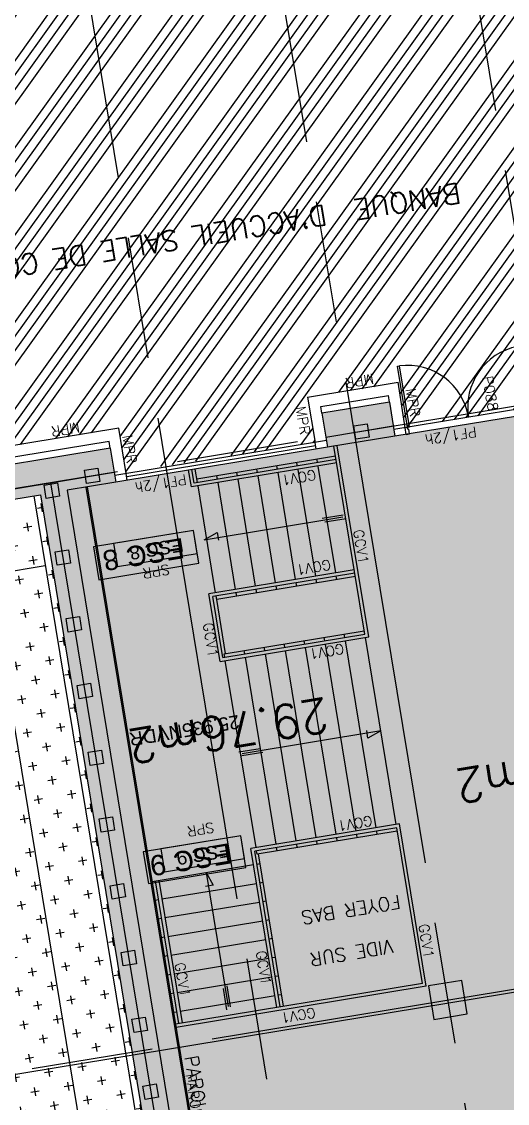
# Model space of a CAD drawing. Header units: millimetres. Extents: x 33240 to 33395, y 51607 to 51720.
# Drawn here: x 33282.81 to 33290, y 51651 to 51666.98 of the extents above; entities that cross this region are included whole.
import ezdxf
from ezdxf.enums import TextEntityAlignment as Align

# ---------------------------------------------------------------- set-up
doc = ezdxf.new("R2010")
doc.units = ezdxf.units.MM
doc.header["$LTSCALE"] = 0.3
doc.header["$MEASUREMENT"] = 0
doc.linetypes.add('ACAD_ISO04W100', pattern=[30, 24, -3, 0, -3])
doc.linetypes.add('ACAD_ISO08W100', pattern=[36, 24, -3, 6, -3])
doc.layers.get('0').update_dxf_attribs({"linetype": 'CONTINUOUS'})
for name, color, linetype in [('00-TRAMES-BAT', 7, 'ACAD_ISO08W100'), ('01-TREMIE-ESCAL-ASC', 4, 'CONTINUOUS'), ('02-MURS-PORTEUR', 1, 'CONTINUOUS'), ('02-MURS-POTEAU', 6, 'CONTINUOUS'), ('04-CLOISONS', 2, 'CONTINUOUS'), ('05-MEN-INT', 4, 'CONTINUOUS'), ('05-MEN-INT-NUM', 62, 'CONTINUOUS'), ('07-REVT-SOL', 8, 'CONTINUOUS'), ('07-REVT.PIERRE', 21, 'CONTINUOUS'), ('10-ANN-ALTITUDE', 152, 'CONTINUOUS'), ('10-ANN-NOMENCLATURE', 3, 'CONTINUOUS'), ('10-ANN-NOMPIECE', 3, 'CONTINUOUS'), ('10-ANN-REPCOUPE', 1, 'CONTINUOUS'), ('10-ANN-SURF', 62, 'CONTINUOUS'), ('10-ANN-TEXTE', 3, 'CONTINUOUS'), ('10-ANN-TEXTE-MEUBLE', 3, 'CONTINUOUS'), ('11-RES-ELECTRICITE', 71, 'CONTINUOUS'), ('11-RES-ISOL-FEU', 2, 'CONTINUOUS'), ('14-HACH-MURS', 253, 'CONTINUOUS'), ('14-HACH-POTEAU', 251, 'CONTINUOUS'), ('15-PLAF-TECHN-TEMPORAIRE', 113, 'CONTINUOUS')]:
    doc.layers.add(name, color=color, linetype=linetype)
doc.styles.add('ANN', font='romans.shx')
doc.styles.add('NDP', font='ARIAL.TTF')
doc.styles.add('NIV', font='ARIAL.TTF', dxfattribs={"height": 0.2})
doc.styles.add('SURF', font='romans.shx', dxfattribs={"height": 0.5})

# ---------------------------------------------------------------- blocks, each defined once
blk = doc.blocks.new('5DP18')
for p, q in [((0.035, -0.03), (0.035, 0.915)), ((0.035, 0.915), (0.065, 0.915)), ((0.065, 0), (0.065, 0.915)), ((1.835, 0), (1.835, 0.915)), ((1.865, 0.915), (1.835, 0.915)), ((1.865, -0.03), (1.865, 0.915)), ((0, -0.1), (0, 0)), ((0, 0), (0.065, 0)), ((1.9, 0), (1.835, 0)), ((1.9, -0.1), (1.9, 0)), ((0, -0.1), (0.05, -0.1)), ((0.035, -0.03), (0.05, -0.03)), ((0.05, -0.1), (0.05, -0.03)), ((1.85, -0.1), (1.85, -0.03)), ((1.865, -0.03), (1.85, -0.03)), ((1.9, -0.1), (1.85, -0.1))]:
    blk.add_line(p, q)
for centre, start, end in [((0.035, 0), 0, 88.1221), ((1.865, 0), 91.8779, 180)]:
    blk.add_arc(centre, 0.915, start, end)
blk = doc.blocks.new('CARRE2')
blk.add_hatch(color=256).paths.add_polyline_path([(-0.1, 0.1), (0.1, 0.1), (0.1, -0.1), (-0.1, -0.1)])
blk.add_lwpolyline([(-0.1, 0.1), (0.1, 0.1), (0.1, -0.1), (-0.1, -0.1)], close=True)

msp = doc.modelspace()

# ---------------------------------------------------------------- hatches: boundary and pattern name
at = {"layer": '07-REVT-SOL'}
h = msp.add_hatch(dxfattribs=at)
h.set_pattern_fill('ANSI34', color=256, style=0)
h.set_pattern_definition([(234.3505737, (57752.873, 108291.1774), (0.609448717, -0.4371181325), []), (234.3505737, (57752.69855, 108291.1487), (0.609448717, -0.4371181325), []), (234.3505737, (57752.5241, 108291.12), (0.609448717, -0.4371181325), []), (234.3505737, (57752.3497, 108291.09124), (0.609448717, -0.4371181325), [])])
h.paths.add_polyline_path([(33309.5314, 51685.8588), (33309.227, 51686.3339), (33308.7901, 51686.9168), (33308.2417, 51687.5322), (33307.7231, 51688.0157), (33307.1703, 51688.4635), (33306.6491, 51688.8373), (33306.1684, 51689.1099), (33305.6057, 51689.375), (33304.8593, 51689.5906), (33304.3981, 51689.6614), (33304.0875, 51689.6801), (33303.4661, 51689.653), (33302.8229, 51689.5078), (33302.2165, 51689.3237), (33301.8431, 51689.1436), (33301.2325, 51688.7418), (33301.0441, 51688.5546), (33300.8119, 51688.2317), (33300.636, 51687.875), (33300.5145, 51687.359), (33300.505, 51686.6688), (33300.5777, 51685.9763), (33300.7416, 51685.2753), (33300.9406, 51684.7213), (33301.0157, 51684.5876), (33307.3638, 51673.1728), (33307.5551, 51673.4027), (33307.8762, 51673.8025), (33308.1163, 51674.1181), (33308.411, 51674.5325), (33308.7556, 51675.0512), (33309.048, 51675.5283), (33309.3762, 51676.1097), (33309.5889, 51676.5207), (33309.7607, 51676.8698), (33310.0204, 51677.4522), (33310.2137, 51677.9361), (33310.3288, 51678.2748), (33310.4454, 51678.6692), (33310.6648, 51679.6374), (33310.76, 51680.4082), (33310.7988, 51681.1264), (33310.7886, 51681.6572), (33311.6353, 51681.6308), (33311.6077, 51680.7216), (33311.5149, 51679.9648), (33311.413, 51679.3793), (33311.2805, 51678.8426), (33311.0938, 51678.2397), (33310.6536, 51677.1452), (33310.0752, 51675.9925), (33309.4154, 51674.8904), (33308.8726, 51674.099), (33308.2849, 51673.3459), (33307.8733, 51672.8629), (33307.228, 51672.1682), (33306.3132, 51671.3076), (33305.9865, 51671.0325), (33305.8529, 51670.9201), (33304.975, 51670.2548), (33303.8087, 51669.4948), (33303.0073, 51669.0533), (33301.8018, 51668.4879), (33300.9566, 51668.032), (33299.3651, 51667.685), (33298.3344, 51667.4599), (33297.6468, 51667.3707), (33296.7824, 51667.2899), (33295.9203, 51667.253), (33295.2266, 51667.2152), (33294.1119, 51667.2875), (33293.3748, 51667.4449), (33292.5369, 51667.5422), (33291.7914, 51667.7628), (33290.9562, 51668.1367), (33290.4698, 51668.2741), (33289.8201, 51668.6138), (33289.1999, 51669.0055), (33288.3839, 51669.5907), (33287.876, 51669.955), (33287.2211, 51670.7667), (33274.7777, 51668.6362), (33276.256, 51659.6586), (33284.2497, 51660.9749), (33284.3561, 51660.329), (33287.1543, 51660.7657), (33287.0441, 51661.435), (33288.3848, 51661.6423), (33288.4866, 51660.9834), (33292.2493, 51661.603), (33292.1421, 51662.2745), (33293.3262, 51662.4694), (33294.2159, 51657.0657), (33297.0273, 51657.8411), (33296.5137, 51662.3558), (33296.1876, 51662.9406), (33297.1941, 51663.1064), (33297.3208, 51662.3368), (33297.3071, 51662.3342), (33297.2354, 51662.0285), (33297.1718, 51661.7039), (33297.1191, 51661.3565), (33297.0807, 51661.0087), (33297.0553, 51660.6759), (33297.0448, 51660.2508), (33297.0546, 51659.9073), (33297.0786, 51659.5031), (33297.126, 51659.0791), (33297.2144, 51658.5421), (33297.1583, 51658.5188), (33297.3195, 51657.5459), (33297.3809, 51657.5561), (33297.3948, 51657.457), (33298.8658, 51657.679), (33298.8462, 51657.7974), (33298.9103, 51657.8079), (33298.7662, 51658.6942), (33298.7288, 51659.1864), (33298.7198, 51659.4049), (33298.7232, 51660.1393), (33298.7457, 51660.5123), (33298.7907, 51660.9605), (33298.8677, 51661.4609), (33298.9907, 51662.0019), (33299.0813, 51662.4183), (33299.1901, 51662.781), (33299.4457, 51663.3946), (33299.6955, 51663.8263), (33299.9745, 51664.1844), (33300.2447, 51664.447), (33300.5617, 51664.6801), (33300.8381, 51664.8192), (33301.2209, 51664.9383), (33301.4693, 51664.9787), (33301.841, 51664.9673), (33302.2061, 51664.8995), (33302.6126, 51664.7536), (33302.9838, 51664.5426), (33303.3445, 51664.2838), (33303.6583, 51663.9764), (33303.8954, 51663.7058), (33304.1617, 51663.3541), (33304.4484, 51662.8985), (33304.7788, 51662.2731), (33305.0523, 51661.5322), (33305.2961, 51660.675), (33305.4695, 51659.9959), (33305.6024, 51659.3706), (33305.6852, 51658.9167), (33307.3767, 51659.1899), (33307.1404, 51660.5973), (33307.0303, 51661.1738), (33306.9413, 51661.6002), (33306.7799, 51662.3125), (33306.6023, 51663.0284), (33306.4522, 51663.5891), (33306.3171, 51663.5669), (33306.1501, 51664.5811), (33310.3148, 51665.2669), (33310.4416, 51664.4972), (33315.177, 51665.277), (33315.0503, 51666.0466), (33321.9737, 51667.1866), (33322.0842, 51666.5156), (33326.0968, 51667.1763), (33325.9863, 51667.8474), (33338.2877, 51669.8729), (33338.4145, 51669.1031), (33337.1627, 51668.8969), (33337.4803, 51666.9678), (33338.0209, 51667.0568), (33338.5748, 51667.148), (33338.8591, 51667.1949), (33339.4721, 51667.2958), (33339.4876, 51667.2022), (33342.9411, 51667.7709), (33342.9248, 51667.8696), (33343.8326, 51668.019), (33343.8488, 51667.9204), (33345.1427, 51668.1334), (33344.8096, 51670.1562), (33343.348, 51669.9155), (33343.2212, 51670.6853), (33356.0482, 51672.7974), (33356.1749, 51672.0277), (33354.958, 51671.8273), (33355.3024, 51669.7355), (33360.6718, 51670.6196), (33360.3274, 51672.7114), (33359.1351, 51672.5151), (33359.0083, 51673.2848), (33361.9356, 51673.7669), (33362.0461, 51673.0958), (33364.4142, 51673.4857), (33364.3037, 51674.1568), (33367.7572, 51674.7255), (33367.8839, 51673.9557), (33371.2387, 51674.5081), (33371.112, 51675.2779), (33374.9437, 51675.9088), (33375.0705, 51675.1391), (33376.6328, 51675.3963), (33376.506, 51676.1661), (33377.325, 51676.3009), (33377.0481, 51677.9827), (33376.9198, 51677.9616), (33376.6273, 51679.7377), (33376.7556, 51679.7588), (33376.4112, 51681.8507), (33376.2829, 51681.8295), (33375.9904, 51683.6056), (33376.1187, 51683.6267), (33375.8418, 51685.3086), (33360.6783, 51682.8117), (33360.8797, 51680.4431), (33357.4663, 51679.6643), (33355.8502, 51679.2955), (33350.3855, 51678.0486), (33349.3674, 51677.9353), (33349.2809, 51678.7127), (33350.1901, 51678.8161), (33350.4466, 51678.8746), (33350.1324, 51680.7824), (33345.8713, 51680.0807), (33346.1535, 51678.3669), (33347.7703, 51678.5446), (33347.8568, 51677.7672), (33337.862, 51676.655), (33331.4691, 51682.1156), (33331.436, 51682.1102), (33331.3791, 51682.4555), (33331.426, 51682.4633), (33332.4803, 51685.4342), (33333.3075, 51685.2862), (33334.1791, 51687.6816), (33333.3953, 51687.9546), (33334.4746, 51690.9071), (33334.675, 51691.1303), (33338.2027, 51692.6579), (33338.2118, 51692.6161), (33338.5092, 51692.2989), (33338.6344, 51692.0226), (33341.707, 51693.0697), (33341.5019, 51693.412), (33341.3795, 51693.7866), (33344.946, 51694.7179), (33345.2392, 51694.7817), (33348.5761, 51695.3735), (33348.8741, 51695.4084), (33348.9099, 51694.6324), (33348.9146, 51694.6048), (33352.1472, 51694.9081), (33352.1459, 51695.2202), (33352.2417, 51695.6865), (33356.3412, 51695.7195), (33356.4073, 51695.575), (33357.7275, 51698.1124), (33357.1877, 51701.3904), (33320.2349, 51695.2976), (33319.7443, 51698.296), (33309.9064, 51696.6761), (33310.4, 51693.6782), (33300.57, 51692.0596), (33300.7406, 51691.0235), (33301.5358, 51691.0422), (33302.2561, 51690.9986), (33302.8984, 51690.9343), (33303.2847, 51690.8855), (33303.8837, 51690.7723), (33304.4095, 51690.6586), (33304.8482, 51690.5355), (33305.6756, 51690.2459), (33306.363, 51689.935), (33307.0247, 51689.5803), (33307.6503, 51689.1728), (33308.244, 51688.725), (33308.7944, 51688.2296), (33309.3073, 51687.6984), (33309.7704, 51687.1258), (33310.4433, 51686.1015), (33309.6647, 51685.6359)])
h = msp.add_hatch(dxfattribs=at)
h.set_pattern_fill('CROSS', color=30, style=0)
h.set_pattern_definition([(189.35057367, (57785.36794, 108093.83487), (-0.2060594638, -0.2872968802), [0.125, -0.375]), (279.35057367, (57785.29612, 108093.88639), (0.2872968802, -0.2060594638), [0.125, -0.375])])
h.paths.add_polyline_path([(33286.5603, 51643.2418), (33286.5961, 51643.0244), (33280.6412, 51642.0441), (33281.2228, 51638.5117), (33285.6417, 51639.2393), (33285.6742, 51639.0421), (33280.2045, 51638.1415), (33280.4562, 51636.6128), (33291.1949, 51638.381), (33290.9433, 51639.9095), (33288.0423, 51639.4318), (33288.0098, 51639.6292), (33291.0094, 51640.123), (33289.7096, 51648.0169), (33292.752, 51648.5179), (33295.3503, 51648.9457), (33293.2555, 51661.6673), (33287.7297, 51660.7591), (33283.7828, 51660.1092), (33283.4868, 51660.0605), (33286.2643, 51643.193)])
h = msp.add_hatch(dxfattribs=at)
h.set_pattern_fill('CROSS', color=30, style=0)
h.set_pattern_definition([(189.35057367, (57785.36794, 108093.90987), (-0.2060594638, -0.2872968802), [0.125, -0.375]), (279.35057367, (57785.29612, 108093.96139), (0.2872968802, -0.2060594638), [0.125, -0.375])])
h.paths.add_polyline_path([(33285.8127, 51643.4734), (33279.4977, 51642.4335), (33276.7774, 51658.9539), (33283.0924, 51659.9938)])
at = {"layer": '14-HACH-MURS', "ltscale": 10}
h = msp.add_hatch(color=256, dxfattribs=at)
h.paths.add_polyline_path([(33294.3403, 51655.0796), (33294.5376, 51655.1121), (33293.4285, 51661.8478), (33293.2608, 51661.8202), (33293.2022, 51662.1756), (33292.3537, 51662.0359), (33292.4366, 51661.5324), (33293.2555, 51661.6673)])
h.paths.add_polyline_path([(33287.3383, 51660.6947), (33288.3339, 51660.8586), (33288.2562, 51661.3612), (33287.2556, 51661.1964)])
h = msp.add_hatch(color=256, dxfattribs=at)
h.paths.add_polyline_path([(33279.1957, 51641.8061), (33280.4439, 51642.0116), (33280.4536, 51641.9524), (33280.6509, 51641.9849), (33280.6412, 51642.0441), (33286.5961, 51643.0244), (33286.5636, 51643.2218), (33279.1632, 51642.0034)])
h.paths.add_polyline_path([(33279.1599, 51642.0232), (33286.2643, 51643.193), (33283.4868, 51660.0605), (33284.2084, 51660.1793), (33284.1258, 51660.6811), (33276.124, 51659.3635), (33276.1907, 51658.9587), (33276.3665, 51658.9877), (33276.399, 51658.7903), (33276.7937, 51658.8553), (33276.7774, 51658.9539), (33283.0924, 51659.9938), (33285.8127, 51643.4734), (33279.4977, 51642.4335), (33279.4815, 51642.5322), (33279.0868, 51642.4672)])
h.paths.add_polyline_path([(33278.9568, 51643.2566), (33279.3515, 51643.3216), (33276.9237, 51658.0659), (33276.529, 51658.0009)], flags=17)
at = {"layer": '14-HACH-POTEAU', "ltscale": 10}
msp.add_hatch(color=256, dxfattribs=at).paths.add_polyline_path([(33289.325, 51652.8146), (33288.8316, 51652.7334), (33288.9129, 51652.24), (33289.4062, 51652.3213)])

# ---------------------------------------------------------------- linework, layer by layer
at = {"layer": '00-TRAMES-BAT'}
for p, q in [((33293.3357, 51644.3574), (33284.6526, 51697.0902)), ((33290.54, 51643.8971), (33281.8569, 51696.6298)), ((33289.5108, 51632.7087), (33279.0612, 51696.1695)), ((33285.5336, 51639.4242), (33276.2655, 51695.7092)), ((33380.1408, 51676.1261), (33264.281, 51657.0483)), ((33274.9761, 51650.1985), (33381.4907, 51667.7375))]:
    msp.add_line(p, q, dxfattribs=at)
at = {"layer": '01-TREMIE-ESCAL-ASC'}
for p, q in [((33287.891, 51657.9332), (33287.4339, 51660.7087)), ((33287.9484, 51657.892), (33287.4833, 51660.7168)), ((33287.4664, 51660.5113), (33285.3656, 51660.1654)), ((33287.4583, 51660.5607), (33285.4068, 51660.2228)), ((33287.191, 51660.466), (33287.1829, 51660.5153)), ((33285.3244, 51660.1079), (33285.2835, 51660.3563)), ((33287.4746, 51660.462), (33285.3244, 51660.1079)), ((33285.3656, 51660.1654), (33285.3328, 51660.3645)), ((33285.4149, 51660.1735), (33285.3822, 51660.3726)), ((33286.303, 51660.3197), (33286.2949, 51660.3691)), ((33286.599, 51660.3685), (33286.5909, 51660.4178)), ((33286.895, 51660.4172), (33286.8869, 51660.4666)), ((33287.1631, 51658.7891), (33286.9031, 51660.3679)), ((33287.4591, 51658.8379), (33287.1991, 51660.4166)), ((33285.711, 51660.2223), (33285.7028, 51660.2716)), ((33285.979, 51658.5942), (33285.7191, 51660.1729)), ((33286.007, 51660.271), (33285.9988, 51660.3203)), ((33286.275, 51658.6429), (33286.0151, 51660.2217)), ((33286.5711, 51658.6917), (33286.3111, 51660.2704)), ((33286.8671, 51658.7404), (33286.6071, 51660.3191)), ((33285.683, 51658.5454), (33285.4231, 51660.1242)), ((33285.5159, 51659.3287), (33285.7062, 51659.4347)), ((33285.7062, 51659.4347), (33285.7249, 51659.321)), ((33287.7345, 51658.8832), (33285.5843, 51658.5292)), ((33287.7426, 51658.8339), (33285.6418, 51658.488)), ((33287.7508, 51658.7846), (33285.6993, 51658.4468)), ((33287.1793, 51658.6905), (33287.1712, 51658.7398)), ((33287.4754, 51658.7392), (33287.4672, 51658.7886)), ((33286.2913, 51658.5443), (33286.2832, 51658.5936)), ((33286.5873, 51658.593), (33286.5792, 51658.6423)), ((33286.8833, 51658.6417), (33286.8752, 51658.6911)), ((33285.7489, 51657.5298), (33285.5843, 51658.5292)), ((33285.7901, 51657.5872), (33285.6418, 51658.488)), ((33285.6993, 51658.4468), (33285.6911, 51658.4961)), ((33285.8313, 51657.6447), (33285.6993, 51658.4468)), ((33285.9953, 51658.4955), (33285.9872, 51658.5448)), ((33285.7901, 51657.5872), (33287.891, 51657.9332)), ((33285.8107, 51657.6413), (33287.8828, 51657.9825)), ((33287.5949, 51657.8844), (33287.5868, 51657.9338)), ((33287.891, 51657.9332), (33287.8828, 51657.9825)), ((33285.7489, 51657.5298), (33287.9484, 51657.892)), ((33286.7069, 51657.7382), (33286.6988, 51657.7875)), ((33287.0029, 51657.7869), (33286.9948, 51657.8363)), ((33287.2989, 51657.8357), (33287.2908, 51657.885)), ((33287.762, 51655.0235), (33287.3071, 51657.7863)), ((33288.058, 51655.0723), (33287.6031, 51657.8351)), ((33288.354, 51655.121), (33287.8991, 51657.8838)), ((33285.8189, 51657.592), (33285.8107, 51657.6413)), ((33286.1149, 51657.6407), (33286.1068, 51657.69)), ((33286.4109, 51657.6895), (33286.4028, 51657.7388)), ((33286.8739, 51654.8773), (33286.419, 51657.6401)), ((33287.17, 51654.9261), (33286.715, 51657.6889)), ((33287.466, 51654.9748), (33287.011, 51657.7376)), ((33286.2819, 51654.7798), (33285.827, 51657.5426)), ((33286.5779, 51654.8286), (33286.123, 51657.5914)), ((33287.9363, 51656.3964), (33287.9176, 51656.5102)), ((33288.1266, 51656.5024), (33287.9363, 51656.3964)), ((33288.4034, 51655.1292), (33286.2038, 51654.767)), ((33288.3621, 51655.0717), (33286.2613, 51654.7258)), ((33288.7408, 51652.7721), (33288.3621, 51655.0717)), ((33288.7983, 51652.7309), (33288.4034, 51655.1292)), ((33288.3703, 51655.0224), (33286.2982, 51654.6812)), ((33287.4822, 51654.8761), (33287.4741, 51654.9255)), ((33287.7782, 51654.9249), (33287.7701, 51654.9742)), ((33288.0743, 51654.9736), (33288.0661, 51655.023)), ((33286.5906, 51652.418), (33286.2038, 51654.767)), ((33286.5942, 51654.7299), (33286.5861, 51654.7792)), ((33286.8902, 51654.7787), (33286.8821, 51654.828)), ((33287.1862, 51654.8274), (33287.1781, 51654.8767)), ((33286.64, 51652.4262), (33286.2613, 51654.7258)), ((33286.2982, 51654.6812), (33286.29, 51654.7305)), ((33286.6893, 51652.4343), (33286.3188, 51654.6846)), ((33284.7427, 51654.2796), (33286.2434, 51654.5267)), ((33286.2927, 51654.5348), (33286.3421, 51654.5429)), ((33285.5424, 51654.4113), (33285.6485, 51654.221)), ((33286.3382, 51654.2585), (33286.3876, 51654.2667)), ((33284.8869, 51654.0196), (33286.2889, 51654.2504)), ((33285.6485, 51654.221), (33285.5347, 51654.2023)), ((33284.7882, 51654.0033), (33284.8376, 51654.0114)), ((33284.9324, 51653.7433), (33286.3344, 51653.9741)), ((33286.3837, 51653.9823), (33286.4331, 51653.9904)), ((33284.8337, 51653.727), (33284.8831, 51653.7351)), ((33284.9779, 51653.467), (33286.3799, 51653.6978)), ((33286.4292, 51653.706), (33286.4786, 51653.7141)), ((33284.8792, 51653.4507), (33284.9286, 51653.4589)), ((33285.0234, 51653.1907), (33286.4254, 51653.4216)), ((33286.4747, 51653.4297), (33286.5241, 51653.4378)), ((33284.9247, 51653.1745), (33284.9741, 51653.1826)), ((33285.0689, 51652.9144), (33286.4709, 51653.1453)), ((33286.5202, 51653.1534), (33286.5695, 51653.1615)), ((33284.9702, 51652.8982), (33285.0195, 51652.9063)), ((33285.1144, 51652.6382), (33286.5164, 51652.869)), ((33286.5657, 51652.8771), (33286.615, 51652.8853)), ((33285.0157, 51652.6219), (33285.065, 51652.63)), ((33285.1599, 51652.3619), (33286.5619, 51652.5927)), ((33286.6112, 51652.6009), (33286.6605, 51652.609)), ((33285.0612, 51652.3456), (33285.1105, 51652.3538))]:
    msp.add_line(p, q, dxfattribs=at)
at = {"layer": '01-TREMIE-ESCAL-ASC', "linetype": 'ACAD_ISO04W100'}
for p, q in [((33287.2616, 51659.6465), (33287.5706, 51659.6974)), ((33285.5159, 51659.3287), (33287.5646, 51659.666)), ((33287.2985, 51659.5918), (33287.6147, 51659.6439)), ((33288.1266, 51656.5024), (33286.0779, 51656.1651)), ((33286.344, 51656.2393), (33286.0278, 51656.1873)), ((33286.3809, 51656.1846), (33286.0719, 51656.1337)), ((33285.5424, 51654.4113), (33285.8685, 51652.4308)), ((33285.7943, 51652.6969), (33285.8464, 51652.3807)), ((33285.849, 51652.7338), (33285.8999, 51652.4248))]:
    msp.add_line(p, q, dxfattribs=at)
at = {"layer": '01-TREMIE-ESCAL-ASC'}
for points in [[(33285.1393, 51652.1791), (33284.7921, 51654.2877)], [(33284.8414, 51654.2958), (33285.1886, 51652.1872)]]:
    msp.add_lwpolyline(points, dxfattribs=at)
at = {"layer": '02-MURS-PORTEUR'}
for p, q in [((33288.2562, 51661.3612), (33287.2556, 51661.1964)), ((33288.2559, 51661.3629), (33288.3339, 51660.8586)), ((33287.2556, 51661.1964), (33287.3383, 51660.6947)), ((33288.3339, 51660.8586), (33287.3383, 51660.6947)), ((33284.1258, 51660.6811), (33276.124, 51659.3635)), ((33284.1258, 51660.6811), (33284.2084, 51660.1793)), ((33284.2084, 51660.1793), (33283.4868, 51660.0605)), ((33283.4868, 51660.0605), (33286.2643, 51643.193)), ((33276.7774, 51658.9539), (33283.0924, 51659.9938)), ((33283.0924, 51659.9938), (33285.8127, 51643.4734))]:
    msp.add_line(p, q, dxfattribs=at)
at = {"layer": '02-MURS-PORTEUR', "color": 4}
msp.add_line((33283.1643, 51658.9415), (33276.948, 51657.9179), dxfattribs=at)
at = {"layer": '02-MURS-POTEAU'}
msp.add_lwpolyline([(33289.325, 51652.8146), (33288.8316, 51652.7334), (33288.9129, 51652.24), (33289.4062, 51652.3213)], close=True, dxfattribs=at)
at = {"layer": '04-CLOISONS'}
msp.add_line((33282.9937, 51659.9775), (33285.714, 51643.4571), dxfattribs=at)
at = {"layer": '05-MEN-INT'}
for p, q in [((33292.4203, 51661.6311), (33288.3189, 51660.9558)), ((33292.4366, 51661.5324), (33288.3342, 51660.8569)), ((33287.322, 51660.7933), (33284.1922, 51660.278)), ((33287.3383, 51660.6947), (33284.2084, 51660.1793)), ((33287.1624, 51660.7164), (33284.368, 51660.2563)), ((33287.1708, 51660.6656), (33287.1543, 51660.7657)), ((33284.3764, 51660.2055), (33284.3599, 51660.3056)), ((33283.7631, 51660.106), (33286.5438, 51643.2185)), ((33283.7828, 51660.1092), (33286.5636, 51643.2218)), ((33288.7408, 51652.7721), (33285.09, 51652.1709)), ((33288.7983, 51652.7309), (33285.0981, 51652.1216))]:
    msp.add_line(p, q, dxfattribs=at)
at = {"layer": '07-REVT.PIERRE'}
for p, q in [((33287.0441, 51661.435), (33288.3827, 51661.6554)), ((33288.4866, 51660.9834), (33288.3827, 51661.6554)), ((33287.2392, 51661.2965), (33288.2407, 51661.4615)), ((33288.2559, 51661.3629), (33288.2407, 51661.4615)), ((33287.0441, 51661.435), (33287.1543, 51660.7657)), ((33287.2556, 51661.1964), (33287.2392, 51661.2965)), ((33284.2497, 51660.9749), (33276.0802, 51659.6297)), ((33284.3599, 51660.3056), (33284.2497, 51660.9749)), ((33284.1096, 51660.7795), (33276.2756, 51659.4895)), ((33284.1258, 51660.6811), (33284.1096, 51660.7795))]:
    msp.add_line(p, q, dxfattribs=at)
at = {"layer": '10-ANN-NOMENCLATURE'}
for p, q in [((33285.3567, 51659.4648), (33283.8753, 51659.2209)), ((33285.4363, 51658.9816), (33285.3567, 51659.4648)), ((33283.8753, 51659.2209), (33283.9548, 51658.7377)), ((33283.9548, 51658.7377), (33285.4363, 51658.9816)), ((33286.0544, 51654.9546), (33284.613, 51654.7172)), ((33286.1319, 51654.4835), (33286.0544, 51654.9546)), ((33284.613, 51654.7172), (33284.6906, 51654.2462)), ((33284.6906, 51654.2462), (33286.1319, 51654.4835))]:
    msp.add_line(p, q, dxfattribs=at)
at = {"layer": '10-ANN-NOMPIECE'}
for p, q in [((33285.3567, 51659.4648), (33284.1751, 51659.2703)), ((33285.4124, 51659.1265), (33285.3567, 51659.4648)), ((33284.1751, 51659.2703), (33284.2308, 51658.932)), ((33284.2308, 51658.932), (33285.4124, 51659.1265)), ((33286.0544, 51654.9546), (33284.8728, 51654.76)), ((33286.1101, 51654.6163), (33286.0544, 51654.9546)), ((33284.8728, 51654.76), (33284.9285, 51654.4217)), ((33284.9285, 51654.4217), (33286.1101, 51654.6163))]:
    msp.add_line(p, q, dxfattribs=at)
at = {"layer": '10-ANN-REPCOUPE'}
msp.add_line((33298.339, 51653.9948), (33256.6416, 51647.1288), dxfattribs=at)
at = {"layer": '11-RES-ISOL-FEU'}
for points in [[(33288.3112, 51661.0052), (33287.3142, 51660.841)], [(33276.5964, 51658.8228), (33276.5557, 51659.0695), (33283.2422, 51660.1705), (33286.0153, 51643.3294), (33279.3288, 51642.2284), (33279.2842, 51642.4997)], [(33283.2422, 51660.1705), (33284.1843, 51660.3256)]]:
    msp.add_lwpolyline(points, dxfattribs=at)
at = {"layer": '15-PLAF-TECHN-TEMPORAIRE', "color": 8, "linetype": 'ACAD_ISO04W100'}
msp.add_ellipse((33298.2958, 51679.2703), major_axis=(-12.0261, -6.7629), ratio=0.7729758, dxfattribs=at)

# ---------------------------------------------------------------- block references
at = {"layer": '05-MEN-INT', "rotation": 9.350573665745287}
msp.add_blockref('5DP18', (33288.4866, 51660.9834), dxfattribs=at)
at = {"layer": '11-RES-ISOL-FEU'}
for p, rotation in [((33287.8402, 51660.9276), 9.350597355503226), ((33283.8571, 51660.2717), 9.350597355503226), ((33283.2616, 51660.0527), 279.3505736682811), ((33283.4241, 51659.066), 279.3505736682811), ((33283.5866, 51658.0792), 279.3505736682811), ((33283.749, 51657.0925), 279.3505736682811), ((33283.9115, 51656.1058), 279.3505736682811), ((33284.074, 51655.1191), 279.3505736682811), ((33284.2365, 51654.1324), 279.3505736682811), ((33284.3989, 51653.1457), 279.3505736682811), ((33284.5614, 51652.159), 279.3505736682811), ((33284.7239, 51651.1723), 279.3505736682811)]:
    msp.add_blockref('CARRE2', p, dxfattribs=dict(at, rotation=rotation))

# ---------------------------------------------------------------- texts
at = {"layer": '05-MEN-INT-NUM', "style": 'ANN'}
msp.add_text('P088', height=0.15, rotation=279.35057, dxfattribs=at).set_placement((33289.631, 51661.7353))
at = {"layer": '10-ANN-ALTITUDE', "style": 'NIV'}
msp.add_text('25.935NVDR', height=0.2, rotation=189.35057, dxfattribs=at).set_placement((33286.0173, 51656.7396))
at = {"layer": '10-ANN-NOMENCLATURE', "style": 'NDP'}
for s, p in [('ESC 8', (33285.1902, 51659.3557)), ('ESC 9', (33285.8878, 51654.8454))]:
    msp.add_text(s, height=0.3, rotation=189.3506, dxfattribs=at).set_placement(p)
at = {"layer": '10-ANN-NOMPIECE', "style": 'NDP'}
for s, p in [('ESC 8', (33285.1902, 51659.3557)), ('ESC 9', (33285.8878, 51654.8454))]:
    msp.add_text(s, height=0.2, rotation=189.3506, dxfattribs=at).set_placement(p)
at = {"layer": '10-ANN-SURF', "style": 'SURF'}
for s, p in [('29.76m2', (33287.3107, 51656.9925)), ('163.87m2', (33292.5779, 51656.4767))]:
    msp.add_text(s, height=0.5, rotation=189.35057, dxfattribs=at).set_placement(p)
at = {"layer": '10-ANN-TEXTE', "style": 'ANN'}
for s, rotation, p in [('MPR', 189.35057, (33288.0104, 51661.7825)), ('MPR', 279.35057, (33288.4943, 51661.5538)), ('MPR', 279.35057, (33286.8664, 51661.2857)), ('MPR', 189.35057, (33283.6595, 51661.0661)), ('PF1/2h', 189.35057, (33289.5304, 51661.0018)), ('MPR', 279.35057, (33284.3028, 51660.8636)), ('GCV1', 189.35057, (33287.156, 51660.3633)), ('PF1/2h', 189.35057, (33285.2403, 51660.2954)), ('GCV1', 279.35057, (33287.7184, 51659.4659)), ('SPR', 189.35057, (33284.9876, 51658.9665)), ('GCV1', 189.35057, (33287.3747, 51659.0355)), ('GCV1', 279.35057, (33285.4953, 51658.0892)), ('GCV1', 189.35057, (33287.5685, 51657.7929)), ('GCV1', 189.35057, (33287.9871, 51655.2512)), ('SPR', 189.35057, (33285.6464, 51655.1538)), ('GCV1', 279.35057, (33288.6843, 51653.6394)), ('GCV1', 279.35057, (33286.2769, 51653.2429)), ('GCV1', 279.35057, (33285.078, 51653.0679)), ('GCV1', 189.35057, (33287.1475, 51652.4155)), ('PAROI VITREE LUMINEUSE', 279.35057, (33285.2369, 51651.4274))]:
    msp.add_text(s, height=0.15, rotation=rotation, dxfattribs=at).set_placement(p)
for s, p in [('FOYER BAS', (33287.6696, 51653.9597)), ('VIDE SUR', (33287.6786, 51653.3209))]:
    msp.add_text(s, height=0.2, rotation=189.35057, dxfattribs=at).set_placement(p, align=Align.CENTER)
at = {"layer": '10-ANN-TEXTE-MEUBLE', "style": 'ANN'}
msp.add_text("BANQUE  D'ACCUEIL SALLE DE CONFERENCE", height=0.3, rotation=189.35057, dxfattribs=at).set_placement((33284.8666, 51663.8779), align=Align.CENTER)
at = {"layer": '11-RES-ELECTRICITE', "style": 'ANN'}
msp.add_text('PAROI VITREE LUMINEUSE FLUOS VERTICAUX', height=0.2, rotation=279.35057, dxfattribs=at).set_placement((33285.2232, 51651.6871))
at = {"layer": '11-RES-ISOL-FEU', "style": 'ANN'}
for p in [(33289.5304, 51661.0018), (33285.2403, 51660.2954)]:
    msp.add_text('PF1/2h', height=0.15, rotation=189.35057, dxfattribs=at).set_placement(p)

doc.saveas('drawing.dxf')
